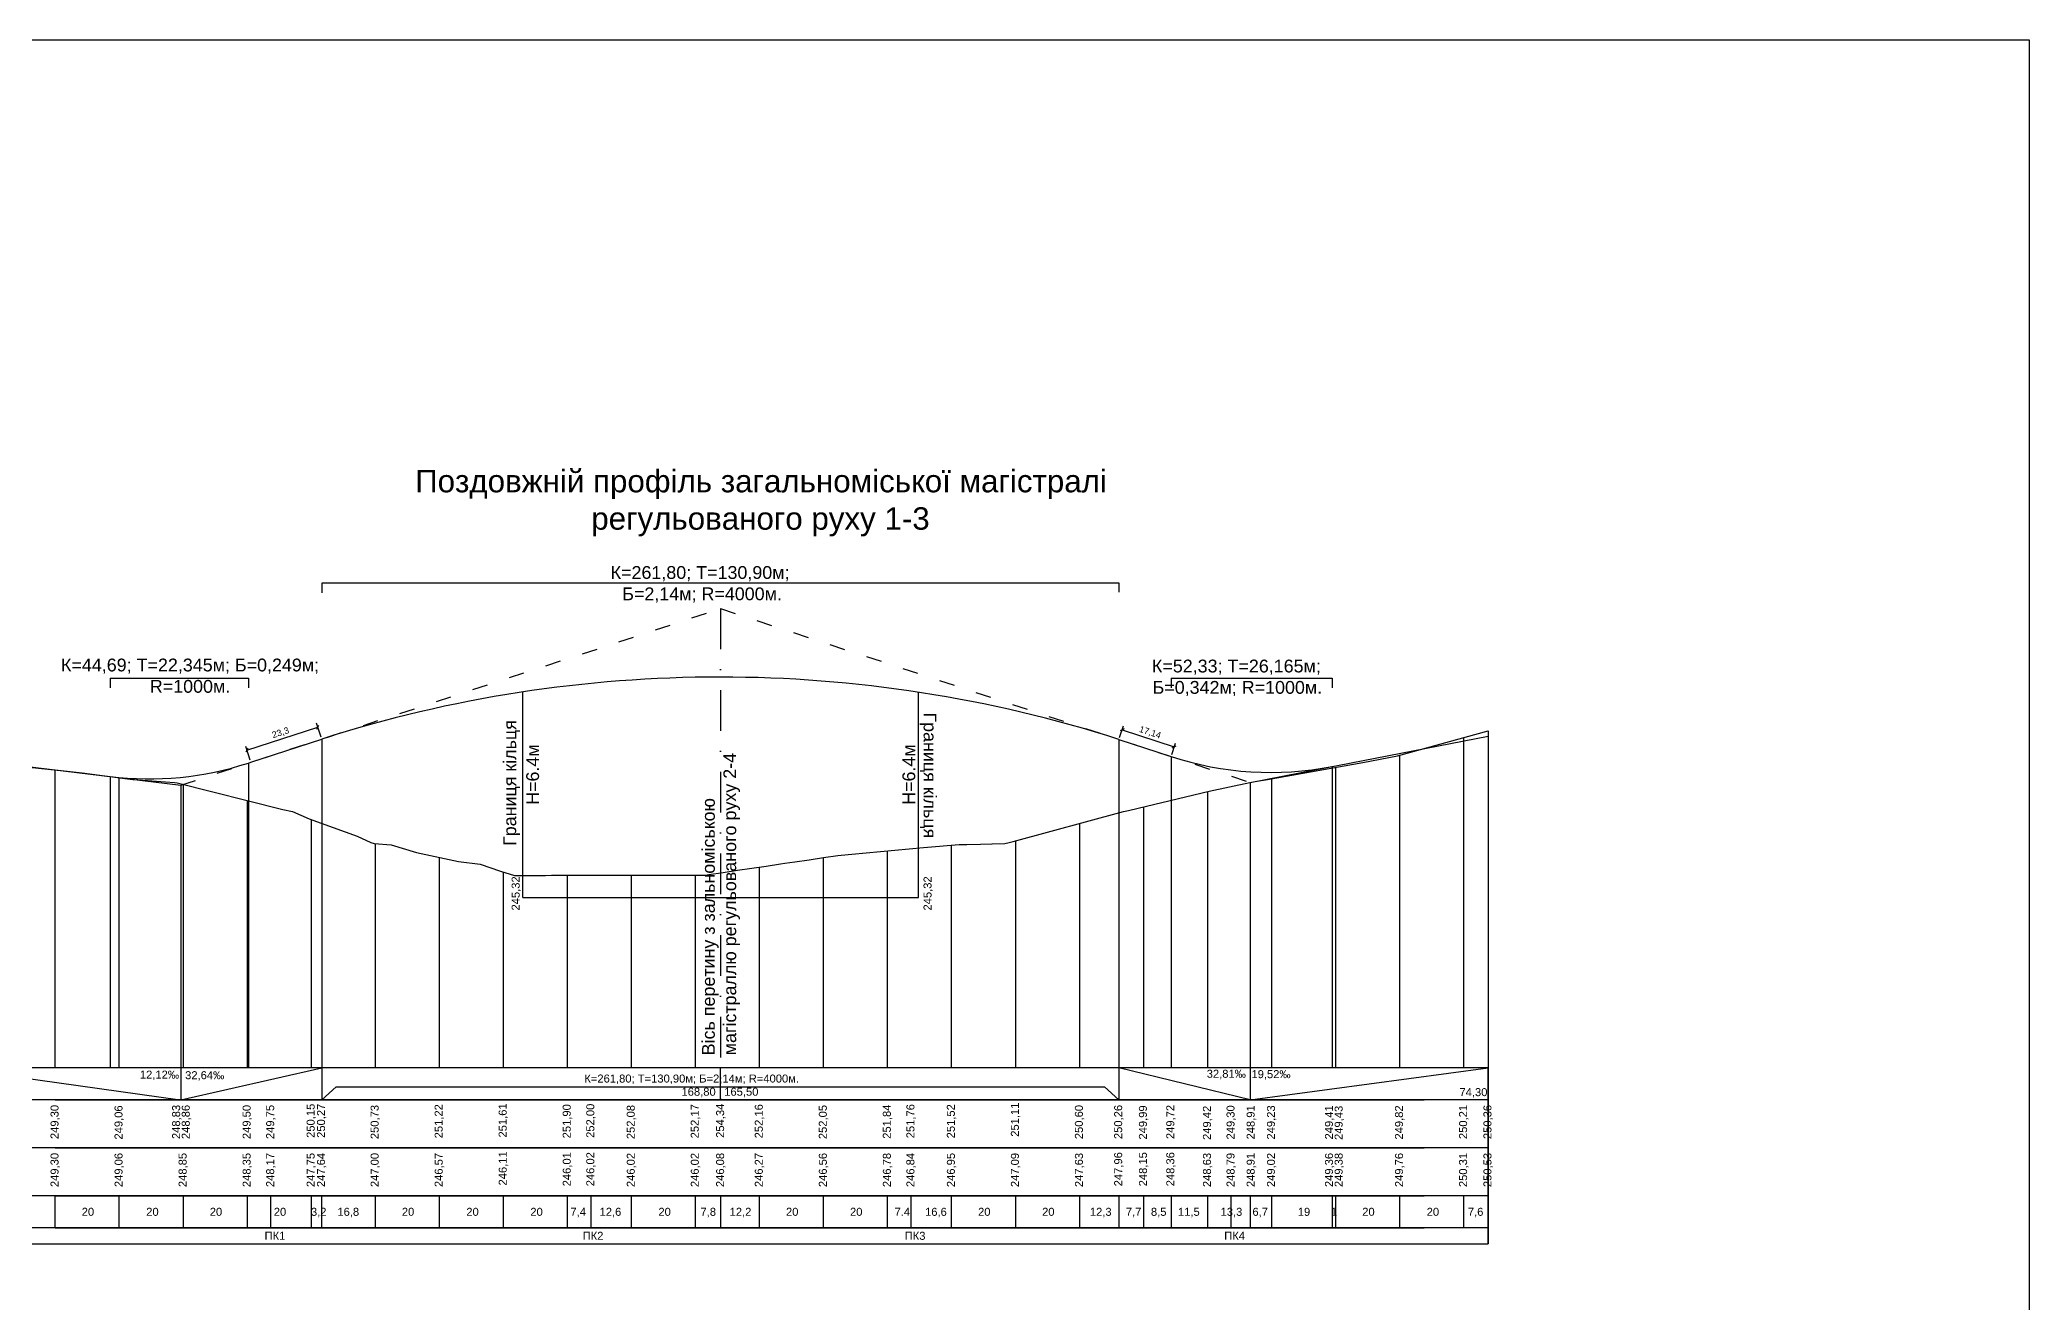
# Model space of a CAD drawing. Header units: millimetres. Extents: x -2825 to 30098, y -1816 to 5947.
# Drawn here: x -1549 to -928, y 246 to 640 of the extents above; entities that cross this region are included whole.
import ezdxf

# ---------------------------------------------------------------- set-up
doc = ezdxf.new("R2010")
doc.units = ezdxf.units.MM
doc.linetypes.add('ACAD_ISO03W100', pattern=[30, 12, -18])
doc.linetypes.add('DASHDOT', pattern=[25.4, 12.7, -6.35, 0, -6.35])
for name, color, linetype in [('1 Вісь', 90, 'Continuous'), ('C-ROAD-PROF', 92, 'Continuous'), ('C-ROAD-PROF-BAND', 7, 'Continuous'), ('C-ROAD-PROF-GRID', 150, 'Continuous'), ('C-ROAD-PROF-LABEL', 7, 'Continuous'), ('C-ROAD-PROF-LINE', 1, 'Continuous')]:
    doc.layers.add(name, color=color, linetype=linetype)
doc.layers.add('Текст', color=7, linetype='Continuous', lineweight=20)
doc.styles.get("Standard").update_dxf_attribs({"font": 'arial.ttf'})
doc.styles.add('СПДС', font='isocpeur.ttf')
doc.dimstyles.new('ISO-25', dxfattribs={"dimtxt": 2, "dimasz": 1, "dimexe": 1.25, "dimexo": 0.625, "dimtad": 3, "dimtxsty": 'Standard', "dimblk": 'OBLIQUE', "dimcen": 2.5, "dimadec": 0, "dimazin": 0, "dimtfac": 1, "dimtmove": 1, "dimatfit": 3, "dimfxl": 1, "dimarcsym": 0})

# ---------------------------------------------------------------- blocks, each defined once
blk = doc.blocks.new('_Oblique')
at = {"color": 0, "linetype": 'ByBlock', "lineweight": -2}
blk.add_line((-0.5, -0.5), (0.5, 0.5), dxfattribs=at)
blk = doc.blocks.new('*D706')
at = {"color": 0, "lineweight": -2, "transparency": 16777216}
for p, q in [((-1484.26, 418.2), (-1462.11, 425.44)), ((-1461.08, 422.29), (-1462.5, 426.63)), ((-1483.23, 415.05), (-1484.65, 419.39))]:
    blk.add_line(p, q, dxfattribs=at)
at = {"layer": 'Defpoints', "color": 0, "transparency": 16777216}
for p in [(-1462.11, 425.44), (-1460.89, 421.7), (-1483.03, 414.45)]:
    blk.add_point(p, dxfattribs=at)
at = {"color": 0, "lineweight": -2, "transparency": 16777216}
for p, rotation in [((-1462.11, 425.44), 18.1106986073835), ((-1484.26, 418.2), 198.1106986073835)]:
    blk.add_blockref('_Oblique', p, dxfattribs=dict(at, rotation=rotation))
at = {"color": 0, "transparency": 16777216, "insert": (-1473.75, 423.56), "char_height": 2, "attachment_point": 5, "rotation": 18.1107}
blk.add_mtext('23,3', dxfattribs=at)
blk = doc.blocks.new('*D707')
at = {"color": 0, "lineweight": -2, "transparency": 16777216}
for p, q in [((-1211.67, 422.18), (-1210.49, 425.78)), ((-1210.88, 424.59), (-1194.6, 419.25)), ((-1195.39, 416.84), (-1194.21, 420.44))]:
    blk.add_line(p, q, dxfattribs=at)
at = {"layer": 'Defpoints', "color": 0, "transparency": 16777216}
for p in [(-1211.87, 421.59), (-1194.6, 419.25), (-1195.58, 416.24)]:
    blk.add_point(p, dxfattribs=at)
at = {"color": 0, "lineweight": -2, "transparency": 16777216}
for p, rotation in [((-1210.88, 424.59), 161.8383044353399), ((-1194.6, 419.25), 341.8383044353399)]:
    blk.add_blockref('_Oblique', p, dxfattribs=dict(at, rotation=rotation))
at = {"color": 0, "transparency": 16777216, "insert": (-1202.17, 423.66), "char_height": 2, "attachment_point": 5, "rotation": 341.8383}
blk.add_mtext('17,14', dxfattribs=at)

msp = doc.modelspace()

# ---------------------------------------------------------------- linework, layer by layer
at = {"color": 0}
for p, q in [((-1460.88794, 470.53319), (-1211.86648, 470.53319)), ((-1460.88794, 470.37427), (-1460.88794, 467.37427)), ((-1211.86648, 470.53319), (-1211.86648, 467.53319)), ((-1526.97543, 440.72461), (-1483.82381, 440.72461)), ((-1526.97543, 440.72461), (-1526.97543, 437.72461)), ((-1483.82381, 440.72461), (-1483.82381, 437.72461)), ((-1398.12652, 372.20345), (-1398.12652, 436.38348)), ((-1274.5192, 372.20345), (-1274.5192, 436.31386)), ((-1195.58172, 440.72461), (-1145.2627, 440.72461)), ((-1195.58172, 440.72461), (-1195.58172, 437.72461)), ((-1145.2627, 440.72461), (-1145.2627, 437.72461)), ((-1483.03282, 414.45468), (-1460.88794, 421.69732)), ((-1211.86648, 421.5865), (-1195.58172, 416.2444)), ((-1483.82381, 414.19598), (-1483.03282, 414.45468)), ((-1483.82381, 414.19598), (-1483.03282, 414.45468)), ((-1170.83006, 408.12481), (-1144.84779, 413.19397)), ((-1504.93065, 407.29284), (-1504.93065, 308.99196)), ((-1170.83006, 408.12481), (-1170.83006, 309.01914)), ((-1504.93065, 309.01914), (-1460.88794, 319.02914)), ((-1460.88794, 319.02914), (-1460.88794, 309.01914)), ((-1211.86648, 319.02914), (-1211.86648, 309.01914)), ((-1170.83006, 309.01914), (-1211.86648, 319.02914)), ((-1460.88794, 309.03238), (-1456.43412, 313.07489)), ((-1456.43412, 313.07489), (-1216.33489, 313.07489)), ((-1211.86648, 309.01914), (-1216.33489, 313.07489))]:
    msp.add_line(p, q, dxfattribs=at)
at = {"color": 0, "linetype": 'DASHDOT'}
msp.add_line((-1336.35906, 462.42537), (-1336.35906, 309.01914), dxfattribs=at)
at = {"color": 0, "linetype": 'Continuous', "extrusion": (-0.510359, -0.859962, 0)}
msp.add_line((-1576.76634, 319.01914), (-1505.15425, 309.01914), dxfattribs=at)
at = {"color": 0, "linetype": 'Continuous'}
msp.add_line((-1170.83006, 309.01914), (-1096.51512, 319.01914), dxfattribs=at)
at = {"color": 0}
for centre, radius, start, end in [((-1336.55071, 31.7898), 409.25252, 72.26209041, 107.68691263), ((-1514.90921, 509.24175), 100, 263.06967673, 288.11069861), ((-1164.41174, 511.26247), 100, 251.83830444, 281.03977733)]:
    msp.add_arc(centre, radius, start, end, dxfattribs=at)
at = {"layer": '1 Вісь', "color": 0, "linetype": 'ACAD_ISO03W100', "ltscale": 0.4}
for p, q in [((-1504.93065, 407.29284), (-1336.35906, 462.42537)), ((-1336.35906, 462.42537), (-1170.83006, 408.12481))]:
    msp.add_line(p, q, dxfattribs=at)
at = {"layer": '1 Вісь', "color": 0}
msp.add_line((-1398.12652, 372.20345), (-1274.5192, 372.20345), dxfattribs=at)
at = {"layer": 'C-ROAD-PROF', "color": 0, "extrusion": (0.26718, -0.963647, 0)}
msp.add_line((-1124.8108, 416.42197), (-1096.51512, 424.26723), dxfattribs=at)
at = {"layer": 'C-ROAD-PROF', "color": 0}
for points in [[(-1135.70955, 414.32013), (-1124.8108, 416.42197)], [(-1576.76634, 415.47607), (-1535.78205, 411.18304)], [(-1544.12652, 412.05711), (-1535.78205, 411.18304)], [(-1205.89566, 400.11748), (-1183.69145, 405.40889)], [(-1183.69145, 405.40889), (-1170.94202, 408.10296)], [(-1170.94202, 408.10296), (-1169.3366, 408.45988)], [(-1445.5361, 389.37428), (-1444.50403, 389.02914)], [(-1439.25686, 388.67208), (-1431.33978, 386.25189)], [(-1299.72475, 385.30109), (-1298.65639, 385.45667)], [(-1286.32179, 386.58317), (-1281.85414, 386.98211)], [(-1281.85414, 386.98211), (-1277.38648, 387.37609)], [(-1277.38648, 387.37609), (-1272.91883, 387.76498)], [(-1272.91883, 387.76498), (-1261.78213, 388.72795)], [(-1251.44847, 388.95008), (-1247.54517, 389.02914)], [(-1246.20398, 389.40295), (-1244.86226, 389.68899)], [(-1418.13696, 383.4665), (-1411.43727, 382.57307)], [(-1411.43727, 382.57307), (-1405.01669, 380.38742)], [(-1393.54545, 379.114), (-1392.53196, 379.1178)], [(-1384.6119, 379.14381), (-1384.61015, 379.14382)], [(-1376.61729, 379.17702), (-1375.67484, 379.17843)], [(-1362.27188, 379.19106), (-1358.98475, 379.18561)], [(-1357.80423, 379.18801), (-1354.44352, 379.19572)], [(-1353.33658, 379.19409), (-1350.45014, 379.19068)], [(-1350.45014, 379.19068), (-1348.86893, 379.17767)], [(-1326.53066, 381.35076), (-1322.06301, 382.02656)], [(-1308.66005, 384.00626), (-1304.1924, 384.65254)], [(-1304.1924, 384.65254), (-1299.72475, 385.30109)]]:
    msp.add_lwpolyline(points, dxfattribs=at)
at = {"layer": 'C-ROAD-PROF', "color": 0, "extrusion": (-0.132217, -0.991221, 0), "elevation": -204.51734}
msp.add_lwpolyline([(-1576.66441, 0), (-1562.32402, 0)], dxfattribs=at)
at = {"layer": 'C-ROAD-PROF', "color": 0, "extrusion": (0.175075, -0.984555, 0), "elevation": -606.75523}
msp.add_lwpolyline([(-1075.8529, 0), (-1045.6316, 0)], dxfattribs=at)
at = {"layer": 'C-ROAD-PROF', "color": 0, "extrusion": (-0.153697, -0.988118, 0), "elevation": -170.56349}
msp.add_lwpolyline([(-1566.39452, 0), (-1564.71674, 0)], dxfattribs=at)
at = {"layer": 'C-ROAD-PROF', "color": 0, "extrusion": (-0.055764, -0.998444, 0), "elevation": -323.63641}
msp.add_lwpolyline([(-1540.35381, 0), (-1535.716, 0)], dxfattribs=at)
at = {"layer": 'C-ROAD-PROF', "color": 0, "extrusion": (-0.083049, -0.996545, 0), "elevation": -281.51645}
msp.add_lwpolyline([(-1543.99244, 0), (-1535.58561, 0)], dxfattribs=at)
at = {"layer": 'C-ROAD-PROF', "color": 0, "extrusion": (-0.045102, -0.998982, 0), "elevation": -339.69287}
msp.add_lwpolyline([(-1523.77276, 0), (-1522.8883, 0)], dxfattribs=at)
at = {"layer": 'C-ROAD-PROF', "color": 0, "extrusion": (0.244365, 0.969683, 0), "elevation": 27.6448}
msp.add_lwpolyline([(1560.06917, 0), (1526.04851, 0)], dxfattribs=at)
at = {"layer": 'C-ROAD-PROF', "color": 0, "extrusion": (0.145436, -0.989368, 0), "elevation": -574.18113}
msp.add_lwpolyline([(-1097.49879, 0), (-1093.58465, 0)], dxfattribs=at)
at = {"layer": 'C-ROAD-PROF', "color": 0, "extrusion": (-0.225173, -0.974319, 0), "elevation": -57.7675}
msp.add_lwpolyline([(-1525.2053, 0), (-1522.14159, 0)], dxfattribs=at)
at = {"layer": 'C-ROAD-PROF', "color": 0, "extrusion": (-0.393981, -0.919119, 0), "elevation": 212.41354}
msp.add_lwpolyline([(-1508.35426, 0), (-1502.72075, 0)], dxfattribs=at)
at = {"layer": 'C-ROAD-PROF', "color": 0, "extrusion": (0.261528, -0.965196, 0), "elevation": -701.69273}
msp.add_lwpolyline([(-1099.62124, 0), (-1063.9075, 0)], dxfattribs=at)
at = {"layer": 'C-ROAD-PROF', "color": 0, "extrusion": (0.239473, -0.970903, 0), "elevation": -677.27421}
msp.add_lwpolyline([(-1079.61636, 0), (-1078.04217, 0)], dxfattribs=at)
at = {"layer": 'C-ROAD-PROF', "color": 0, "extrusion": (0.233117, -0.972449, 0), "elevation": -670.20817}
msp.add_lwpolyline([(-1082.44921, 0), (-1079.39767, 0)], dxfattribs=at)
at = {"layer": 'C-ROAD-PROF', "color": 0, "extrusion": (-0.342049, -0.939682, 0), "elevation": 128.1805}
msp.add_lwpolyline([(-1512.2364, 0), (-1496.19875, 0)], dxfattribs=at)
at = {"layer": 'C-ROAD-PROF', "color": 0, "extrusion": (0.416225, 0.909262, 0), "elevation": -247.62494}
msp.add_lwpolyline([(1481.12215, 0), (1476.43789, 0)], dxfattribs=at)
at = {"layer": 'C-ROAD-PROF', "color": 0, "extrusion": (-0.06789, -0.997693, 0), "elevation": -290.064}
msp.add_lwpolyline([(-1467.58252, 0), (-1462.32321, 0)], dxfattribs=at)
at = {"layer": 'C-ROAD-PROF', "color": 0, "extrusion": (-0.206425, -0.978462, 0), "elevation": -82.46806}
msp.add_lwpolyline([(-1480.24428, 0), (-1466.75084, 0)], dxfattribs=at)
at = {"layer": 'C-ROAD-PROF', "color": 0, "extrusion": (0.092059, -0.995754, 0), "elevation": -503.3728}
msp.add_lwpolyline([(-1257.65699, 0), (-1254.24319, 0)], dxfattribs=at)
at = {"layer": 'C-ROAD-PROF', "color": 0, "extrusion": (0.091048, -0.995846, 0), "elevation": -502.09976}
msp.add_lwpolyline([(-1254.75336, 0), (-1250.26707, 0)], dxfattribs=at)
at = {"layer": 'C-ROAD-PROF', "color": 0, "extrusion": (0.090009, -0.995941, 0), "elevation": -500.79431}
msp.add_lwpolyline([(-1250.79054, 0), (-1246.30468, 0)], dxfattribs=at)
at = {"layer": 'C-ROAD-PROF', "color": 0, "extrusion": (-0.0006141, -1, 0), "elevation": -387.95301}
msp.add_lwpolyline([(-1262.02061, 0), (-1259.61848, 0)], dxfattribs=at)
at = {"layer": 'C-ROAD-PROF', "color": 0, "extrusion": (0.036762, -0.999324, 0), "elevation": -434.76101}
msp.add_lwpolyline([(-1244.23837, 0), (-1240.01598, 0)], dxfattribs=at)
at = {"layer": 'C-ROAD-PROF', "color": 0, "extrusion": (0.018497, -0.999829, 0), "elevation": -412.03198}
msp.add_lwpolyline([(-1247.75254, 0), (-1244.13551, 0)], dxfattribs=at)
at = {"layer": 'C-ROAD-PROF', "color": 0, "extrusion": (0.01551, -0.99988, 0), "elevation": -408.31372}
msp.add_lwpolyline([(-1245.36077, 0), (-1245.26517, 0)], dxfattribs=at)
at = {"layer": 'C-ROAD-PROF', "color": 0, "extrusion": (0.268483, -0.963284, 0), "elevation": -709.69046}
msp.add_lwpolyline([(-1097.29306, 0), (-1095.90075, 0)], dxfattribs=at)
at = {"layer": 'C-ROAD-PROF', "color": 0, "extrusion": (-0.29032, -0.956929, 0), "elevation": 43.90119}
msp.add_lwpolyline([(-1454.93614, 0), (-1450.45904, 0)], dxfattribs=at)
at = {"layer": 'C-ROAD-PROF', "color": 0, "extrusion": (0.003648, -0.999993, 0), "elevation": -384.19551}
msp.add_lwpolyline([(-1399.34004, 0), (-1396.62071, 0)], dxfattribs=at)
at = {"layer": 'C-ROAD-PROF', "color": 0, "extrusion": (0.003682, -0.999993, 0), "elevation": -384.2426}
msp.add_lwpolyline([(-1396.60775, 0), (-1392.14007, 0)], dxfattribs=at)
at = {"layer": 'C-ROAD-PROF', "color": 0, "extrusion": (0.000205306, -1, 0), "elevation": -379.40369}
msp.add_lwpolyline([(-1392.45409, 0), (-1390.9676, 0)], dxfattribs=at)
at = {"layer": 'C-ROAD-PROF', "color": 0, "extrusion": (0.003887, -0.999992, 0), "elevation": -384.52207}
msp.add_lwpolyline([(-1389.56137, 0), (-1387.59369, 0)], dxfattribs=at)
at = {"layer": 'C-ROAD-PROF', "color": 0, "extrusion": (0.004044, -0.999992, 0), "elevation": -384.74061}
msp.add_lwpolyline([(-1387.53311, 0), (-1383.06718, 0)], dxfattribs=at)
at = {"layer": 'C-ROAD-PROF', "color": 0, "extrusion": (0.004201, -0.999991, 0), "elevation": -384.95665}
msp.add_lwpolyline([(-1383.00531, 0), (-1378.53761, 0)], dxfattribs=at)
at = {"layer": 'C-ROAD-PROF', "color": 0, "extrusion": (0.004355, -0.999991, 0), "elevation": -385.17013}
msp.add_lwpolyline([(-1378.47798, 0), (-1375.22506, 0)], dxfattribs=at)
at = {"layer": 'C-ROAD-PROF', "color": 0, "extrusion": (0.000955744, -1, 0), "elevation": -380.49254}
msp.add_lwpolyline([(-1376.52658, 0), (-1376.25426, 0)], dxfattribs=at)
at = {"layer": 'C-ROAD-PROF', "color": 0, "extrusion": (0.001717, -0.999999, 0), "elevation": -381.53932}
for points in [[(-1375.02193, 0), (-1371.7636, 0)], [(-1371.7636, 0), (-1370.55427, 0)]]:
    msp.add_lwpolyline(points, dxfattribs=at)
at = {"layer": 'C-ROAD-PROF', "color": 0, "extrusion": (0.001931, -0.999998, 0), "elevation": -381.83302}
msp.add_lwpolyline([(-1370.47247, 0), (-1366.00481, 0)], dxfattribs=at)
at = {"layer": 'C-ROAD-PROF', "color": 0, "extrusion": (0.002145, -0.999998, 0), "elevation": -382.1249}
msp.add_lwpolyline([(-1365.92319, 0), (-1364.76611, 0)], dxfattribs=at)
at = {"layer": 'C-ROAD-PROF', "color": 0, "extrusion": (-0.001838, -0.999998, 0), "elevation": -376.68685}
msp.add_lwpolyline([(-1366.27706, 0), (-1363.84663, 0)], dxfattribs=at)
at = {"layer": 'C-ROAD-PROF', "color": 0, "extrusion": (-0.001912, -0.999998, 0), "elevation": -376.58566}
msp.add_lwpolyline([(-1363.87457, 0), (-1362.99442, 0)], dxfattribs=at)
at = {"layer": 'C-ROAD-PROF', "color": 0, "extrusion": (0.002029, -0.999998, 0), "elevation": -381.94211}
msp.add_lwpolyline([(-1358.21261, 0), (-1357.03209, 0)], dxfattribs=at)
at = {"layer": 'C-ROAD-PROF', "color": 0, "extrusion": (-0.001467, -0.999999, 0), "elevation": -377.20774}
msp.add_lwpolyline([(-1354.99851, 0), (-1353.89157, 0)], dxfattribs=at)
at = {"layer": 'C-ROAD-PROF', "color": 0, "extrusion": (-0.008014, -0.999968, 0), "elevation": -368.35593}
msp.add_lwpolyline([(-1351.86427, 0), (-1350.43391, 0)], dxfattribs=at)
at = {"layer": 'C-ROAD-PROF', "color": 0, "extrusion": (0.006997, -0.999976, 0), "elevation": -388.58507}
msp.add_lwpolyline([(-1344.75257, 0), (-1342.1323, 0)], dxfattribs=at)
at = {"layer": 'C-ROAD-PROF', "color": 0, "extrusion": (0.003289, -0.999995, 0), "elevation": -383.60562}
msp.add_lwpolyline([(-1343.56399, 0), (-1343.14685, 0)], dxfattribs=at)
at = {"layer": 'C-ROAD-PROF', "color": 0, "extrusion": (0.00357, -0.999994, 0), "elevation": -383.98359}
msp.add_lwpolyline([(-1343.03885, 0), (-1339.67364, 0)], dxfattribs=at)
at = {"layer": 'C-ROAD-PROF', "color": 0, "extrusion": (0.144307, -0.989533, 0), "elevation": -568.74959}
msp.add_lwpolyline([(-1272.27857, 0), (-1271.16444, 0)], dxfattribs=at)
at = {"layer": 'C-ROAD-PROF', "color": 0, "extrusion": (0.145691, -0.98933, 0), "elevation": -570.52728}
msp.add_lwpolyline([(-1270.36757, 0), (-1265.85173, 0)], dxfattribs=at)
at = {"layer": 'C-ROAD-PROF', "color": 0, "extrusion": (0.147029, -0.989132, 0), "elevation": -572.2386}
msp.add_lwpolyline([(-1265.07904, 0), (-1260.5623, 0)], dxfattribs=at)
at = {"layer": 'C-ROAD-PROF', "color": 0, "extrusion": (0.14832, -0.988939, 0), "elevation": -573.88359}
msp.add_lwpolyline([(-1259.81425, 0), (-1255.29663, 0)], dxfattribs=at)
at = {"layer": 'C-ROAD-PROF', "color": 0, "extrusion": (0.15076, -0.98857, 0), "elevation": -576.97489}
msp.add_lwpolyline([(-1249.35778, 0), (-1244.83848, 0)], dxfattribs=at)
at = {"layer": 'C-ROAD-PROF', "color": 0, "extrusion": (0.151909, -0.988394, 0), "elevation": -578.42139}
msp.add_lwpolyline([(-1244.16701, 0), (-1242.8346, 0)], dxfattribs=at)
at = {"layer": 'C-ROAD-PROF', "color": 0, "extrusion": (0.142051, -0.989859, 0), "elevation": -566.00598}
msp.add_lwpolyline([(-1248.53769, 0), (-1245.35471, 0)], dxfattribs=at)
at = {"layer": 'C-ROAD-PROF', "color": 0, "extrusion": (0.142632, -0.989776, 0), "elevation": -566.73666}
msp.add_lwpolyline([(-1245.02237, 0), (-1240.50856, 0)], dxfattribs=at)
at = {"layer": 'C-ROAD-PROF-BAND', "color": 0}
for p, q in [((-1096.51512, 319.02914), (-1576.76634, 319.02914)), ((-1336.35906, 309.01914), (-1336.35906, 319.02914)), ((-1096.51512, 309.01914), (-1096.51512, 319.01914)), ((-1096.51512, 309.01914), (-1576.76634, 309.01914)), ((-1544.12652, 309.01914), (-1116.5192, 309.01914)), ((-1096.51512, 294.01914), (-1096.51512, 309.01914)), ((-1096.51512, 294.01914), (-1576.76634, 294.01914)), ((-1544.12652, 294.01914), (-1116.5192, 294.01914)), ((-1096.51512, 279.01914), (-1096.51512, 294.01914)), ((-1096.51512, 279.01914), (-1576.76634, 279.01914)), ((-1544.12652, 279.01914), (-1116.5192, 279.01914)), ((-1544.12652, 269.01914), (-1544.12652, 279.01914)), ((-1476.76634, 269.01914), (-1476.76634, 279.01914)), ((-1336.35906, 279.01914), (-1336.35906, 269.01914)), ((-1211.86648, 279.01914), (-1211.86648, 269.01914)), ((-1195.58172, 279.01914), (-1195.58172, 269.01914)), ((-1170.83006, 279.01914), (-1170.83006, 269.01914)), ((-1145.2627, 279.01914), (-1145.2627, 269.01914)), ((-1096.51512, 269.01914), (-1096.51512, 279.01914)), ((-1096.51512, 269.01914), (-1576.76634, 269.01914)), ((-1544.12652, 269.01914), (-1116.5192, 269.01914)), ((-1096.51512, 264.01914), (-1096.51512, 269.01914)), ((-1576.76634, 264.01914), (-1096.51512, 264.01914))]:
    msp.add_line(p, q, dxfattribs=at)
at = {"layer": 'C-ROAD-PROF-BAND', "color": 0, "extrusion": (1, 0, 0)}
for p, q in [((-1524.12652, 269.01914), (-1524.12652, 279.01914)), ((-1504.12652, 269.01914), (-1504.12652, 279.01914)), ((-1484.12652, 269.01914), (-1484.12652, 279.01914)), ((-1464.12652, 269.01914), (-1464.12652, 279.01914)), ((-1460.88794, 269.01914), (-1460.88794, 279.01914)), ((-1444.12652, 269.01914), (-1444.12652, 279.01914)), ((-1424.12652, 269.01914), (-1424.12652, 279.01914)), ((-1404.12652, 269.01914), (-1404.12652, 279.01914)), ((-1384.12652, 269.01914), (-1384.12652, 279.01914)), ((-1376.76634, 269.02914), (-1376.76634, 279.02914)), ((-1364.12652, 269.01914), (-1364.12652, 279.01914)), ((-1344.12652, 269.01914), (-1344.12652, 279.01914)), ((-1324.12652, 269.01914), (-1324.12652, 279.01914)), ((-1304.12652, 269.01914), (-1304.12652, 279.01914)), ((-1284.12652, 269.01914), (-1284.12652, 279.01914)), ((-1276.76634, 269.01914), (-1276.76634, 279.01914)), ((-1264.12652, 269.01914), (-1264.12652, 279.01914)), ((-1244.12652, 269.01914), (-1244.12652, 279.01914)), ((-1224.12652, 269.01914), (-1224.12652, 279.01914)), ((-1204.12652, 269.01914), (-1204.12652, 279.01914)), ((-1184.12652, 269.01914), (-1184.12652, 279.01914)), ((-1176.76634, 269.01914), (-1176.76634, 279.01914)), ((-1164.12652, 269.01914), (-1164.12652, 279.01914)), ((-1144.12652, 269.01914), (-1144.12652, 279.01914)), ((-1124.12652, 269.01914), (-1124.12652, 279.01914)), ((-1104.12652, 269.01914), (-1104.12652, 279.01914)), ((-1096.51512, 269.01914), (-1096.51512, 279.01914))]:
    msp.add_line(p, q, dxfattribs=at)
at = {"layer": 'C-ROAD-PROF-BAND'}
msp.add_lwpolyline([(-1866.29536, 640.12279), (-927.51657, 640.12279), (-927.51657, -650.46181), (-1866.29536, -650.46181)], close=True, dxfattribs=at)
at = {"layer": 'C-ROAD-PROF-GRID', "color": 0, "linetype": 'Continuous', "extrusion": (1, 0, 0)}
for p, q in [((-1124.12652, 319.02914), (-1124.12652, 416.6117)), ((-1104.12652, 319.02914), (-1104.12652, 422.1569)), ((-1544.12652, 319.02914), (-1544.12652, 412.05711)), ((-1144.12652, 319.02914), (-1144.12652, 412.82341)), ((-1524.12652, 319.02914), (-1524.12652, 409.62834)), ((-1504.12652, 319.02914), (-1504.12652, 407.55584)), ((-1184.12652, 319.02914), (-1184.12652, 405.30521)), ((-1164.12652, 319.02914), (-1164.12652, 409.26698)), ((-1484.12652, 319.02914), (-1484.12652, 402.51575)), ((-1204.12652, 319.02914), (-1204.12652, 400.53907)), ((-1464.12652, 319.02914), (-1464.12652, 396.5406)), ((-1224.12652, 319.02914), (-1224.12652, 395.30752)), ((-1444.12652, 319.02914), (-1444.12652, 389.00345)), ((-1284.12652, 319.02914), (-1284.12652, 386.7792)), ((-1264.12652, 319.02914), (-1264.12652, 388.52523)), ((-1244.12652, 319.02914), (-1244.12652, 389.88834)), ((-1424.12652, 319.02914), (-1424.12652, 384.73011)), ((-1404.12652, 319.02914), (-1404.12652, 380.11735)), ((-1384.12652, 319.02914), (-1384.12652, 379.14585)), ((-1364.12652, 319.02914), (-1364.12652, 379.19453)), ((-1344.12652, 319.02914), (-1344.12652, 379.18689)), ((-1324.12652, 319.02914), (-1324.12652, 381.71443)), ((-1304.12652, 319.02914), (-1304.12652, 384.66211))]:
    msp.add_line(p, q, dxfattribs=at)
at = {"layer": 'C-ROAD-PROF-LABEL', "color": 0, "linetype": 'Continuous', "extrusion": (1, 0, 0)}
for p, q in [((-1096.51512, 424.26723), (-1096.51512, 264.01914)), ((-1460.88794, 421.69732), (-1460.88794, 319.02914)), ((-1211.86648, 421.5865), (-1211.86648, 319.02914)), ((-1483.82381, 414.19598), (-1483.82381, 319.02914)), ((-1195.58172, 416.2444), (-1195.58172, 319.02914))]:
    msp.add_line(p, q, dxfattribs=at)
for points, elevation in [([(413.11302, 0), (318.94819, 0)], -1145.2627), ([(409.97239, 0), (318.99255, 0)], -1526.97543)]:
    msp.add_lwpolyline(points, dxfattribs=dict(at, elevation=elevation))
at = {"layer": 'C-ROAD-PROF-LINE', "color": 0, "extrusion": (0.19149, -0.981494, 0)}
msp.add_line((-1170.83006, 408.12481), (-1096.51512, 422.62372), dxfattribs=at)
at = {"layer": 'C-ROAD-PROF-LINE', "color": 0, "extrusion": (-0.120662, -0.992694, 0)}
for p in [(-1576.76634, 416.02449), (-1544.12652, 412.05711)]:
    msp.add_line(p, (-1504.93065, 407.29284), dxfattribs=at)

# ---------------------------------------------------------------- texts
at = {"color": 0, "insert": (-1442.31161, 505.763), "char_height": 7, "attachment_point": 1}
msp.add_mtext_dynamic_manual_height_columns('\\pi10.589;Поздовжній профіль загальноміської магістралі \\P\\pi65.615;регульованого руху 1-3', width=235.8671931, gutter_width=10, heights=[0], dxfattribs=at)
at = {"color": 0, "insert": (-1383.3691, 475.71887), "char_height": 4, "width": 92.6778815, "attachment_point": 1, "style": 'СПДС'}
msp.add_mtext('\\pi12.72;{\\f@Arial Unicode MS|b0|i0|c204|p34;К\\f@Arial Unicode MS|b0|i0|c0|p34;=261,80; \\f@Arial Unicode MS|b0|i0|c204|p34;Т\\f@Arial Unicode MS|b0|i0|c0|p34;=130,90\\f@Arial Unicode MS|b0|i0|c204|p34;м\\f@Arial Unicode MS|b0|i0|c0|p34;; \\P\\pi16.339;\\f@Arial Unicode MS|b0|i0|c204|p34;Б\\f@Arial Unicode MS|b0|i0|c0|p34;=2,14\\f@Arial Unicode MS|b0|i0|c204|p34;м\\f@Arial Unicode MS|b0|i0|c0|p34;; R=4000\\f@Arial Unicode MS|b0|i0|c204|p34;м\\f@Arial Unicode MS|b0|i0|c0|p34;.}', dxfattribs=at)
at = {"color": 0, "attachment_point": 1}
for s, insert, char_height, width in [('\\pi1.6272;К=44,69; Т=22,345м; Б=0,249м; \\P\\pi29.375;R=1000м.', (-1543.96956, 446.82015), 4, 82.9487774), ('\\pi14.165;{\\f@Arial Unicode MS|b0|i0|c204|p34;К=\\f@Arial Unicode MS|b0|i0|c0|p34;52,33\\f@Arial Unicode MS|b0|i0|c204|p34;; Т=\\f@Arial Unicode MS|b0|i0|c0|p34;26,165\\f@Arial Unicode MS|b0|i0|c204|p34;м; \\P\\pi14.355;Б=0,\\f@Arial Unicode MS|b0|i0|c0|p34;342\\f@Arial Unicode MS|b0|i0|c204|p34;м;\\f@Arial Unicode MS|b0|i0|c0|p34; R\\f@Arial Unicode MS|b0|i0|c204|p34;=\\f@Arial Unicode MS|b0|i0|c0|p34;10\\f@Arial Unicode MS|b0|i0|c204|p34;00м.}', (-1215.72386, 446.49872), 4, 92.5196793), ('\\pi4.4937;{\\f@Arial Unicode MS|b0|i0|c204|p34;К\\f@Arial Unicode MS|b0|i0|c0|p34;=261,80; \\f@Arial Unicode MS|b0|i0|c204|p34;Т\\f@Arial Unicode MS|b0|i0|c0|p34;=130,90\\f@Arial Unicode MS|b0|i0|c204|p34;м\\f@Arial Unicode MS|b0|i0|c0|p34;; \\f@Arial Unicode MS|b0|i0|c204|p34;Б\\f@Arial Unicode MS|b0|i0|c0|p34;=2,14\\f@Arial Unicode MS|b0|i0|c204|p34;м\\f@Arial Unicode MS|b0|i0|c0|p34;; R=4000\\f@Arial Unicode MS|b0|i0|c204|p34;м\\f@Arial Unicode MS|b0|i0|c0|p34;.}', (-1383.3691, 316.88875), 2.5, 92.6778815)]:
    msp.add_mtext(s, dxfattribs=dict(at, insert=insert, char_height=char_height, width=width))
at = {"layer": 'Текст', "color": 0}
for s, p in [('12,12‰', (-1517.71443, 315.61466)), ('32,64‰', (-1503.57271, 315.43407)), ('32,81‰', (-1184.4476, 315.88414)), ('19,52‰', (-1170.47606, 315.75914)), ('168,80', (-1348.51854, 310.26914)), ('165,50', (-1335.16654, 310.26914)), ('74,30', (-1105.49868, 310.14414)), ('20', (-1535.87652, 272.76914)), ('20', (-1515.72884, 272.7589)), ('20', (-1495.87652, 272.76914)), ('20', (-1475.87652, 272.76914)), ('3,2', (-1464.27317, 272.7589)), ('16,8', (-1456.0068, 272.7589)), ('20', (-1435.87652, 272.76914)), ('20', (-1415.73395, 272.7572)), ('20', (-1395.73395, 272.7572)), ('7,4', (-1383.21302, 272.77094)), ('12,6', (-1374.11067, 272.76071)), ('20', (-1355.72884, 272.7589)), ('7,8', (-1342.58987, 272.7589)), ('12,2', (-1333.48384, 272.7589)), ('20', (-1315.87652, 272.76914)), ('20', (-1295.87652, 272.76914)), ('7.4', (-1281.95173, 272.76914)), ('16,6', (-1272.43928, 272.7589)), ('20', (-1255.87652, 272.76914)), ('20', (-1235.87652, 272.76914)), ('12,3', (-1220.95232, 272.7589)), ('7,7', (-1209.70567, 272.76914)), ('8,5', (-1201.87553, 272.7589)), ('11,5', (-1193.42586, 272.7589)), ('13,3', (-1180.12268, 272.7589)), ('6,7', (-1170.16613, 272.7589)), ('19', (-1156.0068, 272.7589)), ('1', (-1145.66046, 272.7589)), ('20', (-1135.87652, 272.76914)), ('20', (-1115.73395, 272.7572)), ('7,6', (-1102.87476, 272.7589)), ('ПК', (-1478.75374, 265.2589)), ('1', (-1474.20906, 265.2589)), ('ПК', (-1379.39889, 265.2589)), ('2', (-1374.85421, 265.2589)), ('ПК', (-1278.79779, 265.2589)), ('3', (-1274.25311, 265.2589)), ('ПК', (-1178.97598, 265.26743)), ('4', (-1174.4313, 265.26743))]:
    msp.add_text(s, height=2.5, dxfattribs=at).set_placement(p)
for s, p in [('249,30', (-1543.11629, 296.72932)), ('249,06', (-1523.12652, 296.58164)), ('248,83', (-1505.13337, 296.72932)), ('248,86', (-1502.13337, 296.72932)), ('249,50', (-1483.11458, 296.7242)), ('249,75', (-1475.75611, 296.72932)), ('250,15', (-1463.11458, 297.0992)), ('250,27', (-1459.87771, 297.10432)), ('250,73', (-1443.12652, 296.70664)), ('251,22', (-1423.12652, 296.95664)), ('251,61', (-1403.12652, 297.20664)), ('251,90', (-1383.12652, 296.95664)), ('252,00', (-1375.75611, 297.10432)), ('252,08', (-1363.12652, 296.70664)), ('252,17', (-1343.12652, 296.95664)), ('254,34', (-1335.2026, 297.10432)), ('252,16', (-1323.12652, 296.95664)), ('252,05', (-1303.12652, 296.70664)), ('251,84', (-1283.12652, 296.83164)), ('251,76', (-1275.75611, 296.97932)), ('251,52', (-1263.12652, 296.95664)), ('251,11', (-1243.12652, 297.45664)), ('250,60', (-1223.12652, 296.70664)), ('250,26', (-1210.85625, 296.72932)), ('249,99', (-1203.12652, 296.58164)), ('249,72', (-1194.57149, 296.72932)), ('249,42', (-1183.12652, 296.45664)), ('249,30', (-1175.75611, 296.60432)), ('248,91', (-1169.4627, 296.60432)), ('249,23', (-1163.12652, 296.58164)), ('249,41', (-1145.00332, 296.60432)), ('249,43', (-1141.99033, 296.45664)), ('249,82', (-1123.12652, 296.58164)), ('250,21', (-1103.11629, 296.72932)), ('250,36', (-1095.50489, 296.72932)), ('249,30', (-1543.11629, 281.72932)), ('249,06', (-1523.11458, 281.7242)), ('248,85', (-1503.11629, 281.72932)), ('248,35', (-1483.11458, 281.7242)), ('248,17', (-1475.75611, 281.72932)), ('247,75', (-1463.11458, 281.7242)), ('247,64', (-1459.87771, 281.72932)), ('247,00', (-1443.11458, 281.7242)), ('246,57', (-1423.11458, 281.7242)), ('246,11', (-1403.11458, 282.2242)), ('246,01', (-1383.11458, 281.9742)), ('246,02', (-1375.75611, 281.97932)), ('246,02', (-1363.11458, 281.7242)), ('246,02', (-1343.11458, 281.7242)), ('246,08', (-1335.2026, 281.72932)), ('246,27', (-1323.11458, 281.7242)), ('246,56', (-1303.11458, 281.7242)), ('246,78', (-1283.11458, 281.7242)), ('246,84', (-1275.75611, 281.72932)), ('246,95', (-1263.11458, 281.7242)), ('247,09', (-1243.11458, 281.7242)), ('247,63', (-1223.11458, 281.7242)), ('247,96', (-1210.85625, 281.97932)), ('248,15', (-1203.11458, 281.9742)), ('248,36', (-1194.57149, 281.97932)), ('248,63', (-1183.11458, 281.7242)), ('248,79', (-1175.75611, 281.72932)), ('248,91', (-1169.4627, 281.72932)), ('249,02', (-1163.11458, 281.7242)), ('249,36', (-1145.00332, 281.72932)), ('249,38', (-1141.9784, 281.7242)), ('249,76', (-1123.11458, 281.7242)), ('250,31', (-1103.11629, 281.72932)), ('250,53', (-1095.50489, 281.72932))]:
    msp.add_text(s, height=2.5, rotation=89.99998128, dxfattribs=at).set_placement(p)
at = {"layer": 'Текст', "color": 0, "linetype": 'Continuous'}
for s, insert, char_height, width, attachment_point, rotation in [('Границя кільця', (-1268.87557, 390.70687), 4, 44.2307068, 3, 270.00001872), ('Границя кільця', (-1404.15456, 388.29323), 4, 47.0663322, 1, 89.99998128), ('H=6.4м', (-1397.01958, 401.12244), 4, 10.4235801, 1, 89.99998128), ('Вісь перетину з зальноміською магістраллю регульованого руху 2-4', (-1342.10784, 322.89622), 4, 110.0470909, 1, 89.99998128), ('H=6.4м', (-1279.51345, 401.12973), 4, 10.4235801, 1, 89.99998128), ('245,32', (-1401.57123, 368.12407), 2.5, 9.875, 1, 89.99998128), ('245,32', (-1272.90743, 368.12407), 2.5, 9.875, 1, 89.99998128)]:
    msp.add_mtext(s, dxfattribs=dict(at, insert=insert, char_height=char_height, width=width, attachment_point=attachment_point, rotation=rotation))

# ---------------------------------------------------------------- dimensions: what is measured, and where the dimension line sits
at = {"color": 0}
for p1, p2, distance, picture, middle in [((-1483.03282, 414.45468), (-1460.88794, 421.69732), 3.94024, '*D706', (-1473.75312, 423.55743)), ((-1211.86648, 421.5865), (-1195.58172, 416.2444), 3.16485, '*D707', (-1202.16817, 423.65852))]:
    dim = msp.add_aligned_dim(p1=p1, p2=p2, distance=distance, dimstyle='ISO-25', dxfattribs=at)
    dim.commit()
    dim.dimension.update_dxf_attribs({"geometry": picture, "text_midpoint": middle})

doc.saveas('drawing.dxf')
